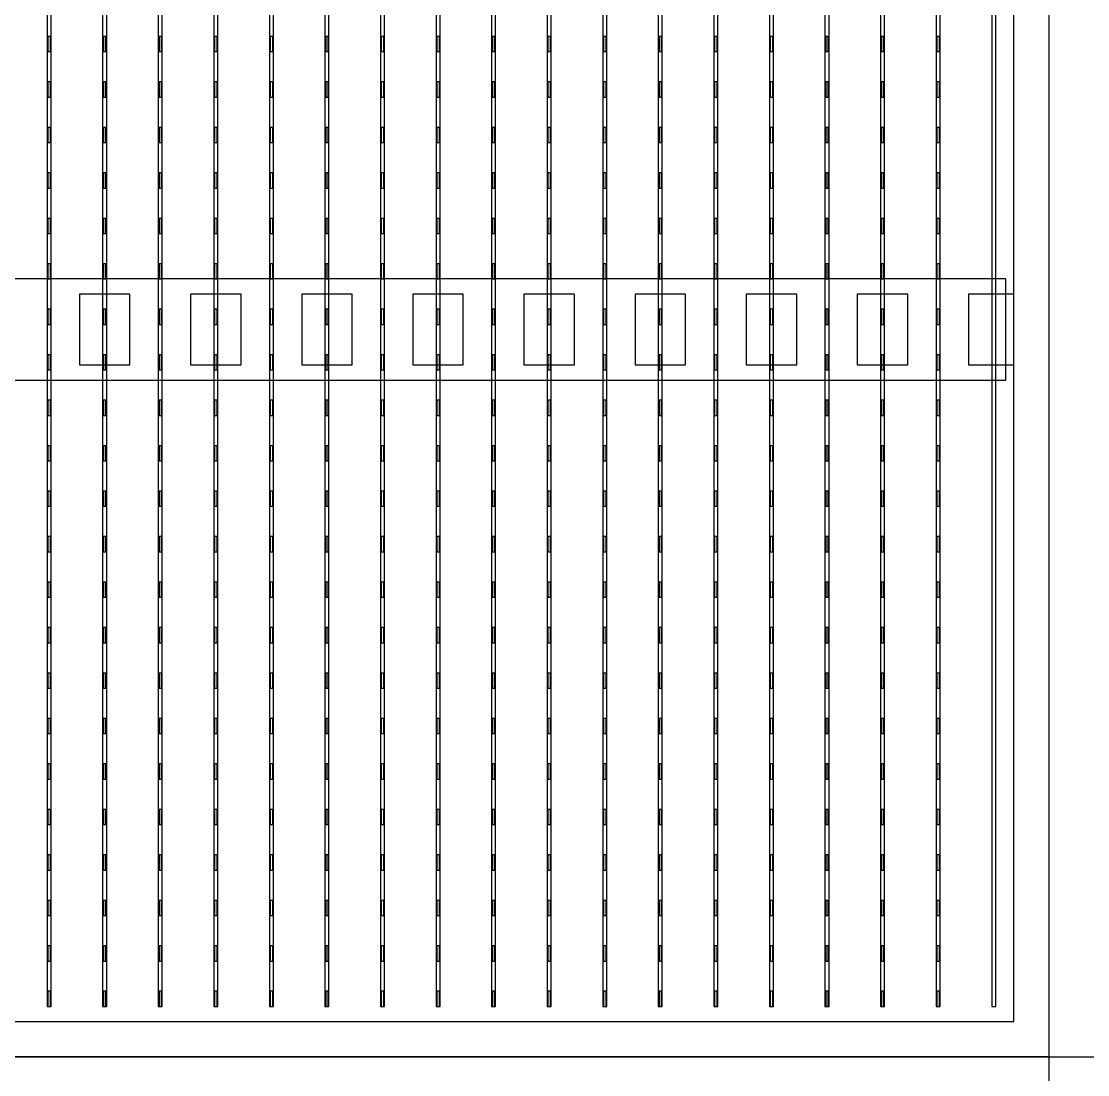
# Model space of a CAD drawing. Header units: millimetres. Extents: x -18 to 142, y -7 to 153.
# Drawn here: x 114.7 to 125.25, y 82.92 to 93.35 of the extents above; entities that cross this region are included whole.
import ezdxf

# ---------------------------------------------------------------- set-up
doc = ezdxf.new("R2010")
doc.units = ezdxf.units.MM
for name, color, linetype in [('BUSBARS', 3, 'Continuous'), ('CELLS', 5, 'Continuous'), ('CONTACT_PADS', 2, 'Continuous'), ('DICING', 4, 'Continuous'), ('FINGERS', 1, 'Continuous'), ('INSULATION', 2, 'Continuous')]:
    doc.layers.add(name, color=color, linetype=linetype)

msp = doc.modelspace()

# ---------------------------------------------------------------- linework, layer by layer
at = {"layer": 'BUSBARS'}
msp.add_lwpolyline([(124.44, 89.8), (124.44, 90.8), (104.4, 90.8), (104.4, 89.8), (124.44, 89.8)], close=True, dxfattribs=at)
at = {"layer": 'CELLS'}
for points in [[(124.87, 83.1), (124.87, 104), (103.97, 104), (103.97, 83.1), (124.87, 83.1)], [(124.87, 62.2), (124.87, 83.1), (103.97, 83.1), (103.97, 62.2), (124.87, 62.2)]]:
    msp.add_lwpolyline(points, close=True, dxfattribs=at)
at = {"layer": 'CONTACT_PADS'}
for points in [[(114.983, 93.05), (114.983, 93.2), (114.958, 93.2), (114.958, 93.05), (114.983, 93.05)], [(115.533, 93.05), (115.533, 93.2), (115.508, 93.2), (115.508, 93.05), (115.533, 93.05)], [(116.083, 93.05), (116.083, 93.2), (116.058, 93.2), (116.058, 93.05), (116.083, 93.05)], [(116.633, 93.05), (116.633, 93.2), (116.608, 93.2), (116.608, 93.05), (116.633, 93.05)], [(117.183, 93.05), (117.183, 93.2), (117.158, 93.2), (117.158, 93.05), (117.183, 93.05)], [(117.733, 93.05), (117.733, 93.2), (117.708, 93.2), (117.708, 93.05), (117.733, 93.05)], [(118.283, 93.05), (118.283, 93.2), (118.258, 93.2), (118.258, 93.05), (118.283, 93.05)], [(118.833, 93.05), (118.833, 93.2), (118.808, 93.2), (118.808, 93.05), (118.833, 93.05)], [(119.383, 93.05), (119.383, 93.2), (119.358, 93.2), (119.358, 93.05), (119.383, 93.05)], [(119.933, 93.05), (119.933, 93.2), (119.908, 93.2), (119.908, 93.05), (119.933, 93.05)], [(120.483, 93.05), (120.483, 93.2), (120.458, 93.2), (120.458, 93.05), (120.483, 93.05)], [(121.033, 93.05), (121.033, 93.2), (121.008, 93.2), (121.008, 93.05), (121.033, 93.05)], [(121.583, 93.05), (121.583, 93.2), (121.558, 93.2), (121.558, 93.05), (121.583, 93.05)], [(122.133, 93.05), (122.133, 93.2), (122.108, 93.2), (122.108, 93.05), (122.133, 93.05)], [(122.683, 93.05), (122.683, 93.2), (122.658, 93.2), (122.658, 93.05), (122.683, 93.05)], [(123.233, 93.05), (123.233, 93.2), (123.208, 93.2), (123.208, 93.05), (123.233, 93.05)], [(123.783, 93.05), (123.783, 93.2), (123.758, 93.2), (123.758, 93.05), (123.783, 93.05)], [(114.983, 92.6), (114.983, 92.75), (114.958, 92.75), (114.958, 92.6), (114.983, 92.6)], [(115.533, 92.6), (115.533, 92.75), (115.508, 92.75), (115.508, 92.6), (115.533, 92.6)], [(116.083, 92.6), (116.083, 92.75), (116.058, 92.75), (116.058, 92.6), (116.083, 92.6)], [(116.633, 92.6), (116.633, 92.75), (116.608, 92.75), (116.608, 92.6), (116.633, 92.6)], [(117.183, 92.6), (117.183, 92.75), (117.158, 92.75), (117.158, 92.6), (117.183, 92.6)], [(117.733, 92.6), (117.733, 92.75), (117.708, 92.75), (117.708, 92.6), (117.733, 92.6)], [(118.283, 92.6), (118.283, 92.75), (118.258, 92.75), (118.258, 92.6), (118.283, 92.6)], [(118.833, 92.6), (118.833, 92.75), (118.808, 92.75), (118.808, 92.6), (118.833, 92.6)], [(119.383, 92.6), (119.383, 92.75), (119.358, 92.75), (119.358, 92.6), (119.383, 92.6)], [(119.933, 92.6), (119.933, 92.75), (119.908, 92.75), (119.908, 92.6), (119.933, 92.6)], [(120.483, 92.6), (120.483, 92.75), (120.458, 92.75), (120.458, 92.6), (120.483, 92.6)], [(121.033, 92.6), (121.033, 92.75), (121.008, 92.75), (121.008, 92.6), (121.033, 92.6)], [(121.583, 92.6), (121.583, 92.75), (121.558, 92.75), (121.558, 92.6), (121.583, 92.6)], [(122.133, 92.6), (122.133, 92.75), (122.108, 92.75), (122.108, 92.6), (122.133, 92.6)], [(122.683, 92.6), (122.683, 92.75), (122.658, 92.75), (122.658, 92.6), (122.683, 92.6)], [(123.233, 92.6), (123.233, 92.75), (123.208, 92.75), (123.208, 92.6), (123.233, 92.6)], [(123.783, 92.6), (123.783, 92.75), (123.758, 92.75), (123.758, 92.6), (123.783, 92.6)], [(114.983, 92.15), (114.983, 92.3), (114.958, 92.3), (114.958, 92.15), (114.983, 92.15)], [(115.533, 92.15), (115.533, 92.3), (115.508, 92.3), (115.508, 92.15), (115.533, 92.15)], [(116.083, 92.15), (116.083, 92.3), (116.058, 92.3), (116.058, 92.15), (116.083, 92.15)], [(116.633, 92.15), (116.633, 92.3), (116.608, 92.3), (116.608, 92.15), (116.633, 92.15)], [(117.183, 92.15), (117.183, 92.3), (117.158, 92.3), (117.158, 92.15), (117.183, 92.15)], [(117.733, 92.15), (117.733, 92.3), (117.708, 92.3), (117.708, 92.15), (117.733, 92.15)], [(118.283, 92.15), (118.283, 92.3), (118.258, 92.3), (118.258, 92.15), (118.283, 92.15)], [(118.833, 92.15), (118.833, 92.3), (118.808, 92.3), (118.808, 92.15), (118.833, 92.15)], [(119.383, 92.15), (119.383, 92.3), (119.358, 92.3), (119.358, 92.15), (119.383, 92.15)], [(119.933, 92.15), (119.933, 92.3), (119.908, 92.3), (119.908, 92.15), (119.933, 92.15)], [(120.483, 92.15), (120.483, 92.3), (120.458, 92.3), (120.458, 92.15), (120.483, 92.15)], [(121.033, 92.15), (121.033, 92.3), (121.008, 92.3), (121.008, 92.15), (121.033, 92.15)], [(121.583, 92.15), (121.583, 92.3), (121.558, 92.3), (121.558, 92.15), (121.583, 92.15)], [(122.133, 92.15), (122.133, 92.3), (122.108, 92.3), (122.108, 92.15), (122.133, 92.15)], [(122.683, 92.15), (122.683, 92.3), (122.658, 92.3), (122.658, 92.15), (122.683, 92.15)], [(123.233, 92.15), (123.233, 92.3), (123.208, 92.3), (123.208, 92.15), (123.233, 92.15)], [(123.783, 92.15), (123.783, 92.3), (123.758, 92.3), (123.758, 92.15), (123.783, 92.15)], [(114.983, 91.7), (114.983, 91.85), (114.958, 91.85), (114.958, 91.7), (114.983, 91.7)], [(115.533, 91.7), (115.533, 91.85), (115.508, 91.85), (115.508, 91.7), (115.533, 91.7)], [(116.083, 91.7), (116.083, 91.85), (116.058, 91.85), (116.058, 91.7), (116.083, 91.7)], [(116.633, 91.7), (116.633, 91.85), (116.608, 91.85), (116.608, 91.7), (116.633, 91.7)], [(117.183, 91.7), (117.183, 91.85), (117.158, 91.85), (117.158, 91.7), (117.183, 91.7)], [(117.733, 91.7), (117.733, 91.85), (117.708, 91.85), (117.708, 91.7), (117.733, 91.7)], [(118.283, 91.7), (118.283, 91.85), (118.258, 91.85), (118.258, 91.7), (118.283, 91.7)], [(118.833, 91.7), (118.833, 91.85), (118.808, 91.85), (118.808, 91.7), (118.833, 91.7)], [(119.383, 91.7), (119.383, 91.85), (119.358, 91.85), (119.358, 91.7), (119.383, 91.7)], [(119.933, 91.7), (119.933, 91.85), (119.908, 91.85), (119.908, 91.7), (119.933, 91.7)], [(120.483, 91.7), (120.483, 91.85), (120.458, 91.85), (120.458, 91.7), (120.483, 91.7)], [(121.033, 91.7), (121.033, 91.85), (121.008, 91.85), (121.008, 91.7), (121.033, 91.7)], [(121.583, 91.7), (121.583, 91.85), (121.558, 91.85), (121.558, 91.7), (121.583, 91.7)], [(122.133, 91.7), (122.133, 91.85), (122.108, 91.85), (122.108, 91.7), (122.133, 91.7)], [(122.683, 91.7), (122.683, 91.85), (122.658, 91.85), (122.658, 91.7), (122.683, 91.7)], [(123.233, 91.7), (123.233, 91.85), (123.208, 91.85), (123.208, 91.7), (123.233, 91.7)], [(123.783, 91.7), (123.783, 91.85), (123.758, 91.85), (123.758, 91.7), (123.783, 91.7)], [(114.983, 91.25), (114.983, 91.4), (114.958, 91.4), (114.958, 91.25), (114.983, 91.25)], [(115.533, 91.25), (115.533, 91.4), (115.508, 91.4), (115.508, 91.25), (115.533, 91.25)], [(116.083, 91.25), (116.083, 91.4), (116.058, 91.4), (116.058, 91.25), (116.083, 91.25)], [(116.633, 91.25), (116.633, 91.4), (116.608, 91.4), (116.608, 91.25), (116.633, 91.25)], [(117.183, 91.25), (117.183, 91.4), (117.158, 91.4), (117.158, 91.25), (117.183, 91.25)], [(117.733, 91.25), (117.733, 91.4), (117.708, 91.4), (117.708, 91.25), (117.733, 91.25)], [(118.283, 91.25), (118.283, 91.4), (118.258, 91.4), (118.258, 91.25), (118.283, 91.25)], [(118.833, 91.25), (118.833, 91.4), (118.808, 91.4), (118.808, 91.25), (118.833, 91.25)], [(119.383, 91.25), (119.383, 91.4), (119.358, 91.4), (119.358, 91.25), (119.383, 91.25)], [(119.933, 91.25), (119.933, 91.4), (119.908, 91.4), (119.908, 91.25), (119.933, 91.25)], [(120.483, 91.25), (120.483, 91.4), (120.458, 91.4), (120.458, 91.25), (120.483, 91.25)], [(121.033, 91.25), (121.033, 91.4), (121.008, 91.4), (121.008, 91.25), (121.033, 91.25)], [(121.583, 91.25), (121.583, 91.4), (121.558, 91.4), (121.558, 91.25), (121.583, 91.25)], [(122.133, 91.25), (122.133, 91.4), (122.108, 91.4), (122.108, 91.25), (122.133, 91.25)], [(122.683, 91.25), (122.683, 91.4), (122.658, 91.4), (122.658, 91.25), (122.683, 91.25)], [(123.233, 91.25), (123.233, 91.4), (123.208, 91.4), (123.208, 91.25), (123.233, 91.25)], [(123.783, 91.25), (123.783, 91.4), (123.758, 91.4), (123.758, 91.25), (123.783, 91.25)], [(114.983, 90.8), (114.983, 90.95), (114.958, 90.95), (114.958, 90.8), (114.983, 90.8)], [(115.533, 90.8), (115.533, 90.95), (115.508, 90.95), (115.508, 90.8), (115.533, 90.8)], [(116.083, 90.8), (116.083, 90.95), (116.058, 90.95), (116.058, 90.8), (116.083, 90.8)], [(116.633, 90.8), (116.633, 90.95), (116.608, 90.95), (116.608, 90.8), (116.633, 90.8)], [(117.183, 90.8), (117.183, 90.95), (117.158, 90.95), (117.158, 90.8), (117.183, 90.8)], [(117.733, 90.8), (117.733, 90.95), (117.708, 90.95), (117.708, 90.8), (117.733, 90.8)], [(118.283, 90.8), (118.283, 90.95), (118.258, 90.95), (118.258, 90.8), (118.283, 90.8)], [(118.833, 90.8), (118.833, 90.95), (118.808, 90.95), (118.808, 90.8), (118.833, 90.8)], [(119.383, 90.8), (119.383, 90.95), (119.358, 90.95), (119.358, 90.8), (119.383, 90.8)], [(119.933, 90.8), (119.933, 90.95), (119.908, 90.95), (119.908, 90.8), (119.933, 90.8)], [(120.483, 90.8), (120.483, 90.95), (120.458, 90.95), (120.458, 90.8), (120.483, 90.8)], [(121.033, 90.8), (121.033, 90.95), (121.008, 90.95), (121.008, 90.8), (121.033, 90.8)], [(121.583, 90.8), (121.583, 90.95), (121.558, 90.95), (121.558, 90.8), (121.583, 90.8)], [(122.133, 90.8), (122.133, 90.95), (122.108, 90.95), (122.108, 90.8), (122.133, 90.8)], [(122.683, 90.8), (122.683, 90.95), (122.658, 90.95), (122.658, 90.8), (122.683, 90.8)], [(123.233, 90.8), (123.233, 90.95), (123.208, 90.95), (123.208, 90.8), (123.233, 90.8)], [(123.783, 90.8), (123.783, 90.95), (123.758, 90.95), (123.758, 90.8), (123.783, 90.8)], [(114.983, 90.35), (114.983, 90.5), (114.958, 90.5), (114.958, 90.35), (114.983, 90.35)], [(115.533, 90.35), (115.533, 90.5), (115.508, 90.5), (115.508, 90.35), (115.533, 90.35)], [(116.083, 90.35), (116.083, 90.5), (116.058, 90.5), (116.058, 90.35), (116.083, 90.35)], [(116.633, 90.35), (116.633, 90.5), (116.608, 90.5), (116.608, 90.35), (116.633, 90.35)], [(117.183, 90.35), (117.183, 90.5), (117.158, 90.5), (117.158, 90.35), (117.183, 90.35)], [(117.733, 90.35), (117.733, 90.5), (117.708, 90.5), (117.708, 90.35), (117.733, 90.35)], [(118.283, 90.35), (118.283, 90.5), (118.258, 90.5), (118.258, 90.35), (118.283, 90.35)], [(118.833, 90.35), (118.833, 90.5), (118.808, 90.5), (118.808, 90.35), (118.833, 90.35)], [(119.383, 90.35), (119.383, 90.5), (119.358, 90.5), (119.358, 90.35), (119.383, 90.35)], [(119.933, 90.35), (119.933, 90.5), (119.908, 90.5), (119.908, 90.35), (119.933, 90.35)], [(120.483, 90.35), (120.483, 90.5), (120.458, 90.5), (120.458, 90.35), (120.483, 90.35)], [(121.033, 90.35), (121.033, 90.5), (121.008, 90.5), (121.008, 90.35), (121.033, 90.35)], [(121.583, 90.35), (121.583, 90.5), (121.558, 90.5), (121.558, 90.35), (121.583, 90.35)], [(122.133, 90.35), (122.133, 90.5), (122.108, 90.5), (122.108, 90.35), (122.133, 90.35)], [(122.683, 90.35), (122.683, 90.5), (122.658, 90.5), (122.658, 90.35), (122.683, 90.35)], [(123.233, 90.35), (123.233, 90.5), (123.208, 90.5), (123.208, 90.35), (123.233, 90.35)], [(123.783, 90.35), (123.783, 90.5), (123.758, 90.5), (123.758, 90.35), (123.783, 90.35)], [(114.983, 89.9), (114.983, 90.05), (114.958, 90.05), (114.958, 89.9), (114.983, 89.9)], [(115.533, 89.9), (115.533, 90.05), (115.508, 90.05), (115.508, 89.9), (115.533, 89.9)], [(116.083, 89.9), (116.083, 90.05), (116.058, 90.05), (116.058, 89.9), (116.083, 89.9)], [(116.633, 89.9), (116.633, 90.05), (116.608, 90.05), (116.608, 89.9), (116.633, 89.9)], [(117.183, 89.9), (117.183, 90.05), (117.158, 90.05), (117.158, 89.9), (117.183, 89.9)], [(117.733, 89.9), (117.733, 90.05), (117.708, 90.05), (117.708, 89.9), (117.733, 89.9)], [(118.283, 89.9), (118.283, 90.05), (118.258, 90.05), (118.258, 89.9), (118.283, 89.9)], [(118.833, 89.9), (118.833, 90.05), (118.808, 90.05), (118.808, 89.9), (118.833, 89.9)], [(119.383, 89.9), (119.383, 90.05), (119.358, 90.05), (119.358, 89.9), (119.383, 89.9)], [(119.933, 89.9), (119.933, 90.05), (119.908, 90.05), (119.908, 89.9), (119.933, 89.9)], [(120.483, 89.9), (120.483, 90.05), (120.458, 90.05), (120.458, 89.9), (120.483, 89.9)], [(121.033, 89.9), (121.033, 90.05), (121.008, 90.05), (121.008, 89.9), (121.033, 89.9)], [(121.583, 89.9), (121.583, 90.05), (121.558, 90.05), (121.558, 89.9), (121.583, 89.9)], [(122.133, 89.9), (122.133, 90.05), (122.108, 90.05), (122.108, 89.9), (122.133, 89.9)], [(122.683, 89.9), (122.683, 90.05), (122.658, 90.05), (122.658, 89.9), (122.683, 89.9)], [(123.233, 89.9), (123.233, 90.05), (123.208, 90.05), (123.208, 89.9), (123.233, 89.9)], [(123.783, 89.9), (123.783, 90.05), (123.758, 90.05), (123.758, 89.9), (123.783, 89.9)], [(114.983, 89.45), (114.983, 89.6), (114.958, 89.6), (114.958, 89.45), (114.983, 89.45)], [(115.533, 89.45), (115.533, 89.6), (115.508, 89.6), (115.508, 89.45), (115.533, 89.45)], [(116.083, 89.45), (116.083, 89.6), (116.058, 89.6), (116.058, 89.45), (116.083, 89.45)], [(116.633, 89.45), (116.633, 89.6), (116.608, 89.6), (116.608, 89.45), (116.633, 89.45)], [(117.183, 89.45), (117.183, 89.6), (117.158, 89.6), (117.158, 89.45), (117.183, 89.45)], [(117.733, 89.45), (117.733, 89.6), (117.708, 89.6), (117.708, 89.45), (117.733, 89.45)], [(118.283, 89.45), (118.283, 89.6), (118.258, 89.6), (118.258, 89.45), (118.283, 89.45)], [(118.833, 89.45), (118.833, 89.6), (118.808, 89.6), (118.808, 89.45), (118.833, 89.45)], [(119.383, 89.45), (119.383, 89.6), (119.358, 89.6), (119.358, 89.45), (119.383, 89.45)], [(119.933, 89.45), (119.933, 89.6), (119.908, 89.6), (119.908, 89.45), (119.933, 89.45)], [(120.483, 89.45), (120.483, 89.6), (120.458, 89.6), (120.458, 89.45), (120.483, 89.45)], [(121.033, 89.45), (121.033, 89.6), (121.008, 89.6), (121.008, 89.45), (121.033, 89.45)], [(121.583, 89.45), (121.583, 89.6), (121.558, 89.6), (121.558, 89.45), (121.583, 89.45)], [(122.133, 89.45), (122.133, 89.6), (122.108, 89.6), (122.108, 89.45), (122.133, 89.45)], [(122.683, 89.45), (122.683, 89.6), (122.658, 89.6), (122.658, 89.45), (122.683, 89.45)], [(123.233, 89.45), (123.233, 89.6), (123.208, 89.6), (123.208, 89.45), (123.233, 89.45)], [(123.783, 89.45), (123.783, 89.6), (123.758, 89.6), (123.758, 89.45), (123.783, 89.45)], [(114.983, 89), (114.983, 89.15), (114.958, 89.15), (114.958, 89), (114.983, 89)], [(115.533, 89), (115.533, 89.15), (115.508, 89.15), (115.508, 89), (115.533, 89)], [(116.083, 89), (116.083, 89.15), (116.058, 89.15), (116.058, 89), (116.083, 89)], [(116.633, 89), (116.633, 89.15), (116.608, 89.15), (116.608, 89), (116.633, 89)], [(117.183, 89), (117.183, 89.15), (117.158, 89.15), (117.158, 89), (117.183, 89)], [(117.733, 89), (117.733, 89.15), (117.708, 89.15), (117.708, 89), (117.733, 89)], [(118.283, 89), (118.283, 89.15), (118.258, 89.15), (118.258, 89), (118.283, 89)], [(118.833, 89), (118.833, 89.15), (118.808, 89.15), (118.808, 89), (118.833, 89)], [(119.383, 89), (119.383, 89.15), (119.358, 89.15), (119.358, 89), (119.383, 89)], [(119.933, 89), (119.933, 89.15), (119.908, 89.15), (119.908, 89), (119.933, 89)], [(120.483, 89), (120.483, 89.15), (120.458, 89.15), (120.458, 89), (120.483, 89)], [(121.033, 89), (121.033, 89.15), (121.008, 89.15), (121.008, 89), (121.033, 89)], [(121.583, 89), (121.583, 89.15), (121.558, 89.15), (121.558, 89), (121.583, 89)], [(122.133, 89), (122.133, 89.15), (122.108, 89.15), (122.108, 89), (122.133, 89)], [(122.683, 89), (122.683, 89.15), (122.658, 89.15), (122.658, 89), (122.683, 89)], [(123.233, 89), (123.233, 89.15), (123.208, 89.15), (123.208, 89), (123.233, 89)], [(123.783, 89), (123.783, 89.15), (123.758, 89.15), (123.758, 89), (123.783, 89)], [(114.983, 88.55), (114.983, 88.7), (114.958, 88.7), (114.958, 88.55), (114.983, 88.55)], [(115.533, 88.55), (115.533, 88.7), (115.508, 88.7), (115.508, 88.55), (115.533, 88.55)], [(116.083, 88.55), (116.083, 88.7), (116.058, 88.7), (116.058, 88.55), (116.083, 88.55)], [(116.633, 88.55), (116.633, 88.7), (116.608, 88.7), (116.608, 88.55), (116.633, 88.55)], [(117.183, 88.55), (117.183, 88.7), (117.158, 88.7), (117.158, 88.55), (117.183, 88.55)], [(117.733, 88.55), (117.733, 88.7), (117.708, 88.7), (117.708, 88.55), (117.733, 88.55)], [(118.283, 88.55), (118.283, 88.7), (118.258, 88.7), (118.258, 88.55), (118.283, 88.55)], [(118.833, 88.55), (118.833, 88.7), (118.808, 88.7), (118.808, 88.55), (118.833, 88.55)], [(119.383, 88.55), (119.383, 88.7), (119.358, 88.7), (119.358, 88.55), (119.383, 88.55)], [(119.933, 88.55), (119.933, 88.7), (119.908, 88.7), (119.908, 88.55), (119.933, 88.55)], [(120.483, 88.55), (120.483, 88.7), (120.458, 88.7), (120.458, 88.55), (120.483, 88.55)], [(121.033, 88.55), (121.033, 88.7), (121.008, 88.7), (121.008, 88.55), (121.033, 88.55)], [(121.583, 88.55), (121.583, 88.7), (121.558, 88.7), (121.558, 88.55), (121.583, 88.55)], [(122.133, 88.55), (122.133, 88.7), (122.108, 88.7), (122.108, 88.55), (122.133, 88.55)], [(122.683, 88.55), (122.683, 88.7), (122.658, 88.7), (122.658, 88.55), (122.683, 88.55)], [(123.233, 88.55), (123.233, 88.7), (123.208, 88.7), (123.208, 88.55), (123.233, 88.55)], [(123.783, 88.55), (123.783, 88.7), (123.758, 88.7), (123.758, 88.55), (123.783, 88.55)], [(114.983, 88.1), (114.983, 88.25), (114.958, 88.25), (114.958, 88.1), (114.983, 88.1)], [(115.533, 88.1), (115.533, 88.25), (115.508, 88.25), (115.508, 88.1), (115.533, 88.1)], [(116.083, 88.1), (116.083, 88.25), (116.058, 88.25), (116.058, 88.1), (116.083, 88.1)], [(116.633, 88.1), (116.633, 88.25), (116.608, 88.25), (116.608, 88.1), (116.633, 88.1)], [(117.183, 88.1), (117.183, 88.25), (117.158, 88.25), (117.158, 88.1), (117.183, 88.1)], [(117.733, 88.1), (117.733, 88.25), (117.708, 88.25), (117.708, 88.1), (117.733, 88.1)], [(118.283, 88.1), (118.283, 88.25), (118.258, 88.25), (118.258, 88.1), (118.283, 88.1)], [(118.833, 88.1), (118.833, 88.25), (118.808, 88.25), (118.808, 88.1), (118.833, 88.1)], [(119.383, 88.1), (119.383, 88.25), (119.358, 88.25), (119.358, 88.1), (119.383, 88.1)], [(119.933, 88.1), (119.933, 88.25), (119.908, 88.25), (119.908, 88.1), (119.933, 88.1)], [(120.483, 88.1), (120.483, 88.25), (120.458, 88.25), (120.458, 88.1), (120.483, 88.1)], [(121.033, 88.1), (121.033, 88.25), (121.008, 88.25), (121.008, 88.1), (121.033, 88.1)], [(121.583, 88.1), (121.583, 88.25), (121.558, 88.25), (121.558, 88.1), (121.583, 88.1)], [(122.133, 88.1), (122.133, 88.25), (122.108, 88.25), (122.108, 88.1), (122.133, 88.1)], [(122.683, 88.1), (122.683, 88.25), (122.658, 88.25), (122.658, 88.1), (122.683, 88.1)], [(123.233, 88.1), (123.233, 88.25), (123.208, 88.25), (123.208, 88.1), (123.233, 88.1)], [(123.783, 88.1), (123.783, 88.25), (123.758, 88.25), (123.758, 88.1), (123.783, 88.1)], [(114.983, 87.65), (114.983, 87.8), (114.958, 87.8), (114.958, 87.65), (114.983, 87.65)], [(115.533, 87.65), (115.533, 87.8), (115.508, 87.8), (115.508, 87.65), (115.533, 87.65)], [(116.083, 87.65), (116.083, 87.8), (116.058, 87.8), (116.058, 87.65), (116.083, 87.65)], [(116.633, 87.65), (116.633, 87.8), (116.608, 87.8), (116.608, 87.65), (116.633, 87.65)], [(117.183, 87.65), (117.183, 87.8), (117.158, 87.8), (117.158, 87.65), (117.183, 87.65)], [(117.733, 87.65), (117.733, 87.8), (117.708, 87.8), (117.708, 87.65), (117.733, 87.65)], [(118.283, 87.65), (118.283, 87.8), (118.258, 87.8), (118.258, 87.65), (118.283, 87.65)], [(118.833, 87.65), (118.833, 87.8), (118.808, 87.8), (118.808, 87.65), (118.833, 87.65)], [(119.383, 87.65), (119.383, 87.8), (119.358, 87.8), (119.358, 87.65), (119.383, 87.65)], [(119.933, 87.65), (119.933, 87.8), (119.908, 87.8), (119.908, 87.65), (119.933, 87.65)], [(120.483, 87.65), (120.483, 87.8), (120.458, 87.8), (120.458, 87.65), (120.483, 87.65)], [(121.033, 87.65), (121.033, 87.8), (121.008, 87.8), (121.008, 87.65), (121.033, 87.65)], [(121.583, 87.65), (121.583, 87.8), (121.558, 87.8), (121.558, 87.65), (121.583, 87.65)], [(122.133, 87.65), (122.133, 87.8), (122.108, 87.8), (122.108, 87.65), (122.133, 87.65)], [(122.683, 87.65), (122.683, 87.8), (122.658, 87.8), (122.658, 87.65), (122.683, 87.65)], [(123.233, 87.65), (123.233, 87.8), (123.208, 87.8), (123.208, 87.65), (123.233, 87.65)], [(123.783, 87.65), (123.783, 87.8), (123.758, 87.8), (123.758, 87.65), (123.783, 87.65)], [(114.983, 87.2), (114.983, 87.35), (114.958, 87.35), (114.958, 87.2), (114.983, 87.2)], [(115.533, 87.2), (115.533, 87.35), (115.508, 87.35), (115.508, 87.2), (115.533, 87.2)], [(116.083, 87.2), (116.083, 87.35), (116.058, 87.35), (116.058, 87.2), (116.083, 87.2)], [(116.633, 87.2), (116.633, 87.35), (116.608, 87.35), (116.608, 87.2), (116.633, 87.2)], [(117.183, 87.2), (117.183, 87.35), (117.158, 87.35), (117.158, 87.2), (117.183, 87.2)], [(117.733, 87.2), (117.733, 87.35), (117.708, 87.35), (117.708, 87.2), (117.733, 87.2)], [(118.283, 87.2), (118.283, 87.35), (118.258, 87.35), (118.258, 87.2), (118.283, 87.2)], [(118.833, 87.2), (118.833, 87.35), (118.808, 87.35), (118.808, 87.2), (118.833, 87.2)], [(119.383, 87.2), (119.383, 87.35), (119.358, 87.35), (119.358, 87.2), (119.383, 87.2)], [(119.933, 87.2), (119.933, 87.35), (119.908, 87.35), (119.908, 87.2), (119.933, 87.2)], [(120.483, 87.2), (120.483, 87.35), (120.458, 87.35), (120.458, 87.2), (120.483, 87.2)], [(121.033, 87.2), (121.033, 87.35), (121.008, 87.35), (121.008, 87.2), (121.033, 87.2)], [(121.583, 87.2), (121.583, 87.35), (121.558, 87.35), (121.558, 87.2), (121.583, 87.2)], [(122.133, 87.2), (122.133, 87.35), (122.108, 87.35), (122.108, 87.2), (122.133, 87.2)], [(122.683, 87.2), (122.683, 87.35), (122.658, 87.35), (122.658, 87.2), (122.683, 87.2)], [(123.233, 87.2), (123.233, 87.35), (123.208, 87.35), (123.208, 87.2), (123.233, 87.2)], [(123.783, 87.2), (123.783, 87.35), (123.758, 87.35), (123.758, 87.2), (123.783, 87.2)], [(114.983, 86.75), (114.983, 86.9), (114.958, 86.9), (114.958, 86.75), (114.983, 86.75)], [(115.533, 86.75), (115.533, 86.9), (115.508, 86.9), (115.508, 86.75), (115.533, 86.75)], [(116.083, 86.75), (116.083, 86.9), (116.058, 86.9), (116.058, 86.75), (116.083, 86.75)], [(116.633, 86.75), (116.633, 86.9), (116.608, 86.9), (116.608, 86.75), (116.633, 86.75)], [(117.183, 86.75), (117.183, 86.9), (117.158, 86.9), (117.158, 86.75), (117.183, 86.75)], [(117.733, 86.75), (117.733, 86.9), (117.708, 86.9), (117.708, 86.75), (117.733, 86.75)], [(118.283, 86.75), (118.283, 86.9), (118.258, 86.9), (118.258, 86.75), (118.283, 86.75)], [(118.833, 86.75), (118.833, 86.9), (118.808, 86.9), (118.808, 86.75), (118.833, 86.75)], [(119.383, 86.75), (119.383, 86.9), (119.358, 86.9), (119.358, 86.75), (119.383, 86.75)], [(119.933, 86.75), (119.933, 86.9), (119.908, 86.9), (119.908, 86.75), (119.933, 86.75)], [(120.483, 86.75), (120.483, 86.9), (120.458, 86.9), (120.458, 86.75), (120.483, 86.75)], [(121.033, 86.75), (121.033, 86.9), (121.008, 86.9), (121.008, 86.75), (121.033, 86.75)], [(121.583, 86.75), (121.583, 86.9), (121.558, 86.9), (121.558, 86.75), (121.583, 86.75)], [(122.133, 86.75), (122.133, 86.9), (122.108, 86.9), (122.108, 86.75), (122.133, 86.75)], [(122.683, 86.75), (122.683, 86.9), (122.658, 86.9), (122.658, 86.75), (122.683, 86.75)], [(123.233, 86.75), (123.233, 86.9), (123.208, 86.9), (123.208, 86.75), (123.233, 86.75)], [(123.783, 86.75), (123.783, 86.9), (123.758, 86.9), (123.758, 86.75), (123.783, 86.75)], [(114.983, 86.3), (114.983, 86.45), (114.958, 86.45), (114.958, 86.3), (114.983, 86.3)], [(115.533, 86.3), (115.533, 86.45), (115.508, 86.45), (115.508, 86.3), (115.533, 86.3)], [(116.083, 86.3), (116.083, 86.45), (116.058, 86.45), (116.058, 86.3), (116.083, 86.3)], [(116.633, 86.3), (116.633, 86.45), (116.608, 86.45), (116.608, 86.3), (116.633, 86.3)], [(117.183, 86.3), (117.183, 86.45), (117.158, 86.45), (117.158, 86.3), (117.183, 86.3)], [(117.733, 86.3), (117.733, 86.45), (117.708, 86.45), (117.708, 86.3), (117.733, 86.3)], [(118.283, 86.3), (118.283, 86.45), (118.258, 86.45), (118.258, 86.3), (118.283, 86.3)], [(118.833, 86.3), (118.833, 86.45), (118.808, 86.45), (118.808, 86.3), (118.833, 86.3)], [(119.383, 86.3), (119.383, 86.45), (119.358, 86.45), (119.358, 86.3), (119.383, 86.3)], [(119.933, 86.3), (119.933, 86.45), (119.908, 86.45), (119.908, 86.3), (119.933, 86.3)], [(120.483, 86.3), (120.483, 86.45), (120.458, 86.45), (120.458, 86.3), (120.483, 86.3)], [(121.033, 86.3), (121.033, 86.45), (121.008, 86.45), (121.008, 86.3), (121.033, 86.3)], [(121.583, 86.3), (121.583, 86.45), (121.558, 86.45), (121.558, 86.3), (121.583, 86.3)], [(122.133, 86.3), (122.133, 86.45), (122.108, 86.45), (122.108, 86.3), (122.133, 86.3)], [(122.683, 86.3), (122.683, 86.45), (122.658, 86.45), (122.658, 86.3), (122.683, 86.3)], [(123.233, 86.3), (123.233, 86.45), (123.208, 86.45), (123.208, 86.3), (123.233, 86.3)], [(123.783, 86.3), (123.783, 86.45), (123.758, 86.45), (123.758, 86.3), (123.783, 86.3)], [(114.983, 85.85), (114.983, 86), (114.958, 86), (114.958, 85.85), (114.983, 85.85)], [(115.533, 85.85), (115.533, 86), (115.508, 86), (115.508, 85.85), (115.533, 85.85)], [(116.083, 85.85), (116.083, 86), (116.058, 86), (116.058, 85.85), (116.083, 85.85)], [(116.633, 85.85), (116.633, 86), (116.608, 86), (116.608, 85.85), (116.633, 85.85)], [(117.183, 85.85), (117.183, 86), (117.158, 86), (117.158, 85.85), (117.183, 85.85)], [(117.733, 85.85), (117.733, 86), (117.708, 86), (117.708, 85.85), (117.733, 85.85)], [(118.283, 85.85), (118.283, 86), (118.258, 86), (118.258, 85.85), (118.283, 85.85)], [(118.833, 85.85), (118.833, 86), (118.808, 86), (118.808, 85.85), (118.833, 85.85)], [(119.383, 85.85), (119.383, 86), (119.358, 86), (119.358, 85.85), (119.383, 85.85)], [(119.933, 85.85), (119.933, 86), (119.908, 86), (119.908, 85.85), (119.933, 85.85)], [(120.483, 85.85), (120.483, 86), (120.458, 86), (120.458, 85.85), (120.483, 85.85)], [(121.033, 85.85), (121.033, 86), (121.008, 86), (121.008, 85.85), (121.033, 85.85)], [(121.583, 85.85), (121.583, 86), (121.558, 86), (121.558, 85.85), (121.583, 85.85)], [(122.133, 85.85), (122.133, 86), (122.108, 86), (122.108, 85.85), (122.133, 85.85)], [(122.683, 85.85), (122.683, 86), (122.658, 86), (122.658, 85.85), (122.683, 85.85)], [(123.233, 85.85), (123.233, 86), (123.208, 86), (123.208, 85.85), (123.233, 85.85)], [(123.783, 85.85), (123.783, 86), (123.758, 86), (123.758, 85.85), (123.783, 85.85)], [(114.983, 85.4), (114.983, 85.55), (114.958, 85.55), (114.958, 85.4), (114.983, 85.4)], [(115.533, 85.4), (115.533, 85.55), (115.508, 85.55), (115.508, 85.4), (115.533, 85.4)], [(116.083, 85.4), (116.083, 85.55), (116.058, 85.55), (116.058, 85.4), (116.083, 85.4)], [(116.633, 85.4), (116.633, 85.55), (116.608, 85.55), (116.608, 85.4), (116.633, 85.4)], [(117.183, 85.4), (117.183, 85.55), (117.158, 85.55), (117.158, 85.4), (117.183, 85.4)], [(117.733, 85.4), (117.733, 85.55), (117.708, 85.55), (117.708, 85.4), (117.733, 85.4)], [(118.283, 85.4), (118.283, 85.55), (118.258, 85.55), (118.258, 85.4), (118.283, 85.4)], [(118.833, 85.4), (118.833, 85.55), (118.808, 85.55), (118.808, 85.4), (118.833, 85.4)], [(119.383, 85.4), (119.383, 85.55), (119.358, 85.55), (119.358, 85.4), (119.383, 85.4)], [(119.933, 85.4), (119.933, 85.55), (119.908, 85.55), (119.908, 85.4), (119.933, 85.4)], [(120.483, 85.4), (120.483, 85.55), (120.458, 85.55), (120.458, 85.4), (120.483, 85.4)], [(121.033, 85.4), (121.033, 85.55), (121.008, 85.55), (121.008, 85.4), (121.033, 85.4)], [(121.583, 85.4), (121.583, 85.55), (121.558, 85.55), (121.558, 85.4), (121.583, 85.4)], [(122.133, 85.4), (122.133, 85.55), (122.108, 85.55), (122.108, 85.4), (122.133, 85.4)], [(122.683, 85.4), (122.683, 85.55), (122.658, 85.55), (122.658, 85.4), (122.683, 85.4)], [(123.233, 85.4), (123.233, 85.55), (123.208, 85.55), (123.208, 85.4), (123.233, 85.4)], [(123.783, 85.4), (123.783, 85.55), (123.758, 85.55), (123.758, 85.4), (123.783, 85.4)], [(114.983, 84.95), (114.983, 85.1), (114.958, 85.1), (114.958, 84.95), (114.983, 84.95)], [(115.533, 84.95), (115.533, 85.1), (115.508, 85.1), (115.508, 84.95), (115.533, 84.95)], [(116.083, 84.95), (116.083, 85.1), (116.058, 85.1), (116.058, 84.95), (116.083, 84.95)], [(116.633, 84.95), (116.633, 85.1), (116.608, 85.1), (116.608, 84.95), (116.633, 84.95)], [(117.183, 84.95), (117.183, 85.1), (117.158, 85.1), (117.158, 84.95), (117.183, 84.95)], [(117.733, 84.95), (117.733, 85.1), (117.708, 85.1), (117.708, 84.95), (117.733, 84.95)], [(118.283, 84.95), (118.283, 85.1), (118.258, 85.1), (118.258, 84.95), (118.283, 84.95)], [(118.833, 84.95), (118.833, 85.1), (118.808, 85.1), (118.808, 84.95), (118.833, 84.95)], [(119.383, 84.95), (119.383, 85.1), (119.358, 85.1), (119.358, 84.95), (119.383, 84.95)], [(119.933, 84.95), (119.933, 85.1), (119.908, 85.1), (119.908, 84.95), (119.933, 84.95)], [(120.483, 84.95), (120.483, 85.1), (120.458, 85.1), (120.458, 84.95), (120.483, 84.95)], [(121.033, 84.95), (121.033, 85.1), (121.008, 85.1), (121.008, 84.95), (121.033, 84.95)], [(121.583, 84.95), (121.583, 85.1), (121.558, 85.1), (121.558, 84.95), (121.583, 84.95)], [(122.133, 84.95), (122.133, 85.1), (122.108, 85.1), (122.108, 84.95), (122.133, 84.95)], [(122.683, 84.95), (122.683, 85.1), (122.658, 85.1), (122.658, 84.95), (122.683, 84.95)], [(123.233, 84.95), (123.233, 85.1), (123.208, 85.1), (123.208, 84.95), (123.233, 84.95)], [(123.783, 84.95), (123.783, 85.1), (123.758, 85.1), (123.758, 84.95), (123.783, 84.95)], [(114.983, 84.5), (114.983, 84.65), (114.958, 84.65), (114.958, 84.5), (114.983, 84.5)], [(115.533, 84.5), (115.533, 84.65), (115.508, 84.65), (115.508, 84.5), (115.533, 84.5)], [(116.083, 84.5), (116.083, 84.65), (116.058, 84.65), (116.058, 84.5), (116.083, 84.5)], [(116.633, 84.5), (116.633, 84.65), (116.608, 84.65), (116.608, 84.5), (116.633, 84.5)], [(117.183, 84.5), (117.183, 84.65), (117.158, 84.65), (117.158, 84.5), (117.183, 84.5)], [(117.733, 84.5), (117.733, 84.65), (117.708, 84.65), (117.708, 84.5), (117.733, 84.5)], [(118.283, 84.5), (118.283, 84.65), (118.258, 84.65), (118.258, 84.5), (118.283, 84.5)], [(118.833, 84.5), (118.833, 84.65), (118.808, 84.65), (118.808, 84.5), (118.833, 84.5)], [(119.383, 84.5), (119.383, 84.65), (119.358, 84.65), (119.358, 84.5), (119.383, 84.5)], [(119.933, 84.5), (119.933, 84.65), (119.908, 84.65), (119.908, 84.5), (119.933, 84.5)], [(120.483, 84.5), (120.483, 84.65), (120.458, 84.65), (120.458, 84.5), (120.483, 84.5)], [(121.033, 84.5), (121.033, 84.65), (121.008, 84.65), (121.008, 84.5), (121.033, 84.5)], [(121.583, 84.5), (121.583, 84.65), (121.558, 84.65), (121.558, 84.5), (121.583, 84.5)], [(122.133, 84.5), (122.133, 84.65), (122.108, 84.65), (122.108, 84.5), (122.133, 84.5)], [(122.683, 84.5), (122.683, 84.65), (122.658, 84.65), (122.658, 84.5), (122.683, 84.5)], [(123.233, 84.5), (123.233, 84.65), (123.208, 84.65), (123.208, 84.5), (123.233, 84.5)], [(123.783, 84.5), (123.783, 84.65), (123.758, 84.65), (123.758, 84.5), (123.783, 84.5)], [(114.983, 84.05), (114.983, 84.2), (114.958, 84.2), (114.958, 84.05), (114.983, 84.05)], [(115.533, 84.05), (115.533, 84.2), (115.508, 84.2), (115.508, 84.05), (115.533, 84.05)], [(116.083, 84.05), (116.083, 84.2), (116.058, 84.2), (116.058, 84.05), (116.083, 84.05)], [(116.633, 84.05), (116.633, 84.2), (116.608, 84.2), (116.608, 84.05), (116.633, 84.05)], [(117.183, 84.05), (117.183, 84.2), (117.158, 84.2), (117.158, 84.05), (117.183, 84.05)], [(117.733, 84.05), (117.733, 84.2), (117.708, 84.2), (117.708, 84.05), (117.733, 84.05)], [(118.283, 84.05), (118.283, 84.2), (118.258, 84.2), (118.258, 84.05), (118.283, 84.05)], [(118.833, 84.05), (118.833, 84.2), (118.808, 84.2), (118.808, 84.05), (118.833, 84.05)], [(119.383, 84.05), (119.383, 84.2), (119.358, 84.2), (119.358, 84.05), (119.383, 84.05)], [(119.933, 84.05), (119.933, 84.2), (119.908, 84.2), (119.908, 84.05), (119.933, 84.05)], [(120.483, 84.05), (120.483, 84.2), (120.458, 84.2), (120.458, 84.05), (120.483, 84.05)], [(121.033, 84.05), (121.033, 84.2), (121.008, 84.2), (121.008, 84.05), (121.033, 84.05)], [(121.583, 84.05), (121.583, 84.2), (121.558, 84.2), (121.558, 84.05), (121.583, 84.05)], [(122.133, 84.05), (122.133, 84.2), (122.108, 84.2), (122.108, 84.05), (122.133, 84.05)], [(122.683, 84.05), (122.683, 84.2), (122.658, 84.2), (122.658, 84.05), (122.683, 84.05)], [(123.233, 84.05), (123.233, 84.2), (123.208, 84.2), (123.208, 84.05), (123.233, 84.05)], [(123.783, 84.05), (123.783, 84.2), (123.758, 84.2), (123.758, 84.05), (123.783, 84.05)], [(114.983, 83.6), (114.983, 83.75), (114.958, 83.75), (114.958, 83.6), (114.983, 83.6)], [(115.533, 83.6), (115.533, 83.75), (115.508, 83.75), (115.508, 83.6), (115.533, 83.6)], [(116.083, 83.6), (116.083, 83.75), (116.058, 83.75), (116.058, 83.6), (116.083, 83.6)], [(116.633, 83.6), (116.633, 83.75), (116.608, 83.75), (116.608, 83.6), (116.633, 83.6)], [(117.183, 83.6), (117.183, 83.75), (117.158, 83.75), (117.158, 83.6), (117.183, 83.6)], [(117.733, 83.6), (117.733, 83.75), (117.708, 83.75), (117.708, 83.6), (117.733, 83.6)], [(118.283, 83.6), (118.283, 83.75), (118.258, 83.75), (118.258, 83.6), (118.283, 83.6)], [(118.833, 83.6), (118.833, 83.75), (118.808, 83.75), (118.808, 83.6), (118.833, 83.6)], [(119.383, 83.6), (119.383, 83.75), (119.358, 83.75), (119.358, 83.6), (119.383, 83.6)], [(119.933, 83.6), (119.933, 83.75), (119.908, 83.75), (119.908, 83.6), (119.933, 83.6)], [(120.483, 83.6), (120.483, 83.75), (120.458, 83.75), (120.458, 83.6), (120.483, 83.6)], [(121.033, 83.6), (121.033, 83.75), (121.008, 83.75), (121.008, 83.6), (121.033, 83.6)], [(121.583, 83.6), (121.583, 83.75), (121.558, 83.75), (121.558, 83.6), (121.583, 83.6)], [(122.133, 83.6), (122.133, 83.75), (122.108, 83.75), (122.108, 83.6), (122.133, 83.6)], [(122.683, 83.6), (122.683, 83.75), (122.658, 83.75), (122.658, 83.6), (122.683, 83.6)], [(123.233, 83.6), (123.233, 83.75), (123.208, 83.75), (123.208, 83.6), (123.233, 83.6)], [(123.783, 83.6), (123.783, 83.75), (123.758, 83.75), (123.758, 83.6), (123.783, 83.6)]]:
    msp.add_lwpolyline(points, close=True, dxfattribs=at)
at = {"layer": 'DICING'}
for p, q in [((124.87, -7.35), (124.87, 152.65)), ((124.87, -7.35), (124.87, 152.65)), ((124.87, -7.35), (124.87, 152.65)), ((124.87, -7.35), (124.87, 152.65)), ((124.87, -7.35), (124.87, 152.65)), ((124.87, -7.35), (124.87, 152.65)), ((124.87, -7.35), (124.87, 131.75)), ((124.87, -7.35), (124.87, 131.75)), ((124.87, -7.35), (124.87, 131.75)), ((124.87, -7.35), (124.87, 131.75)), ((124.87, -7.35), (124.87, 131.75)), ((124.87, -7.35), (124.87, 131.75)), ((124.87, -7.35), (124.87, 110.85)), ((124.87, -7.35), (124.87, 110.85)), ((124.87, -7.35), (124.87, 110.85)), ((124.87, -7.35), (124.87, 110.85)), ((124.87, -7.35), (124.87, 110.85)), ((124.87, -7.35), (124.87, 110.85)), ((124.87, -7.35), (124.87, 89.95)), ((124.87, -7.35), (124.87, 89.95)), ((124.87, -7.35), (124.87, 89.95)), ((124.87, -7.35), (124.87, 89.95)), ((124.87, -7.35), (124.87, 89.95)), ((124.87, -7.35), (124.87, 89.95)), ((-17.83, 83.1), (142.17, 83.1)), ((-17.83, 83.1), (142.17, 83.1)), ((-17.83, 83.1), (142.17, 83.1)), ((-17.83, 83.1), (142.17, 83.1)), ((-17.83, 83.1), (142.17, 83.1)), ((-17.83, 83.1), (142.17, 83.1)), ((-17.83, 83.1), (142.17, 83.1)), ((-17.83, 83.1), (142.17, 83.1)), ((-17.83, 83.1), (142.17, 83.1)), ((-17.83, 83.1), (142.17, 83.1)), ((-17.83, 83.1), (142.17, 83.1)), ((-17.83, 83.1), (142.17, 83.1)), ((-17.83, 83.1), (142.17, 83.1)), ((-17.83, 83.1), (142.17, 83.1)), ((-17.83, 83.1), (142.17, 83.1)), ((-17.83, 83.1), (142.17, 83.1)), ((-17.83, 83.1), (142.17, 83.1)), ((-17.83, 83.1), (142.17, 83.1)), ((-17.83, 83.1), (142.17, 83.1)), ((-17.83, 83.1), (142.17, 83.1)), ((-17.83, 83.1), (142.17, 83.1)), ((-17.83, 83.1), (142.17, 83.1)), ((-17.83, 83.1), (142.17, 83.1)), ((-17.83, 83.1), (142.17, 83.1))]:
    msp.add_line(p, q, dxfattribs=at)
at = {"layer": 'FINGERS'}
for points in [[(114.99, 83.6), (114.99, 103.5), (114.95, 103.5), (114.95, 83.6), (114.99, 83.6)], [(115.54, 83.6), (115.54, 103.5), (115.5, 103.5), (115.5, 83.6), (115.54, 83.6)], [(116.09, 83.6), (116.09, 103.5), (116.05, 103.5), (116.05, 83.6), (116.09, 83.6)], [(116.64, 83.6), (116.64, 103.5), (116.6, 103.5), (116.6, 83.6), (116.64, 83.6)], [(117.19, 83.6), (117.19, 103.5), (117.15, 103.5), (117.15, 83.6), (117.19, 83.6)], [(117.74, 83.6), (117.74, 103.5), (117.7, 103.5), (117.7, 83.6), (117.74, 83.6)], [(118.29, 83.6), (118.29, 103.5), (118.25, 103.5), (118.25, 83.6), (118.29, 83.6)], [(118.84, 83.6), (118.84, 103.5), (118.8, 103.5), (118.8, 83.6), (118.84, 83.6)], [(119.39, 83.6), (119.39, 103.5), (119.35, 103.5), (119.35, 83.6), (119.39, 83.6)], [(119.94, 83.6), (119.94, 103.5), (119.9, 103.5), (119.9, 83.6), (119.94, 83.6)], [(120.49, 83.6), (120.49, 103.5), (120.45, 103.5), (120.45, 83.6), (120.49, 83.6)], [(121.04, 83.6), (121.04, 103.5), (121, 103.5), (121, 83.6), (121.04, 83.6)], [(121.59, 83.6), (121.59, 103.5), (121.55, 103.5), (121.55, 83.6), (121.59, 83.6)], [(122.14, 83.6), (122.14, 103.5), (122.1, 103.5), (122.1, 83.6), (122.14, 83.6)], [(122.69, 83.6), (122.69, 103.5), (122.65, 103.5), (122.65, 83.6), (122.69, 83.6)], [(123.24, 83.6), (123.24, 103.5), (123.2, 103.5), (123.2, 83.6), (123.24, 83.6)], [(123.79, 83.6), (123.79, 103.5), (123.75, 103.5), (123.75, 83.6), (123.79, 83.6)], [(124.34, 83.6), (124.34, 103.5), (124.3, 103.5), (124.3, 83.6), (124.34, 83.6)]]:
    msp.add_lwpolyline(points, close=True, dxfattribs=at)
at = {"layer": 'INSULATION'}
for points in [[(124.52, 83.45), (124.52, 103.65), (104.32, 103.65), (104.32, 83.45), (124.52, 83.45)], [(115.77, 89.95), (115.77, 90.65), (115.27, 90.65), (115.27, 89.95), (115.77, 89.95)], [(116.87, 89.95), (116.87, 90.65), (116.37, 90.65), (116.37, 89.95), (116.87, 89.95)], [(117.97, 89.95), (117.97, 90.65), (117.47, 90.65), (117.47, 89.95), (117.97, 89.95)], [(119.07, 89.95), (119.07, 90.65), (118.57, 90.65), (118.57, 89.95), (119.07, 89.95)], [(120.17, 89.95), (120.17, 90.65), (119.67, 90.65), (119.67, 89.95), (120.17, 89.95)], [(121.27, 89.95), (121.27, 90.65), (120.77, 90.65), (120.77, 89.95), (121.27, 89.95)], [(122.37, 89.95), (122.37, 90.65), (121.87, 90.65), (121.87, 89.95), (122.37, 89.95)], [(123.47, 89.95), (123.47, 90.65), (122.97, 90.65), (122.97, 89.95), (123.47, 89.95)], [(124.52, 89.95), (124.52, 90.65), (124.07, 90.65), (124.07, 89.95), (124.52, 89.95)]]:
    msp.add_lwpolyline(points, close=True, dxfattribs=at)

doc.saveas('drawing.dxf')
